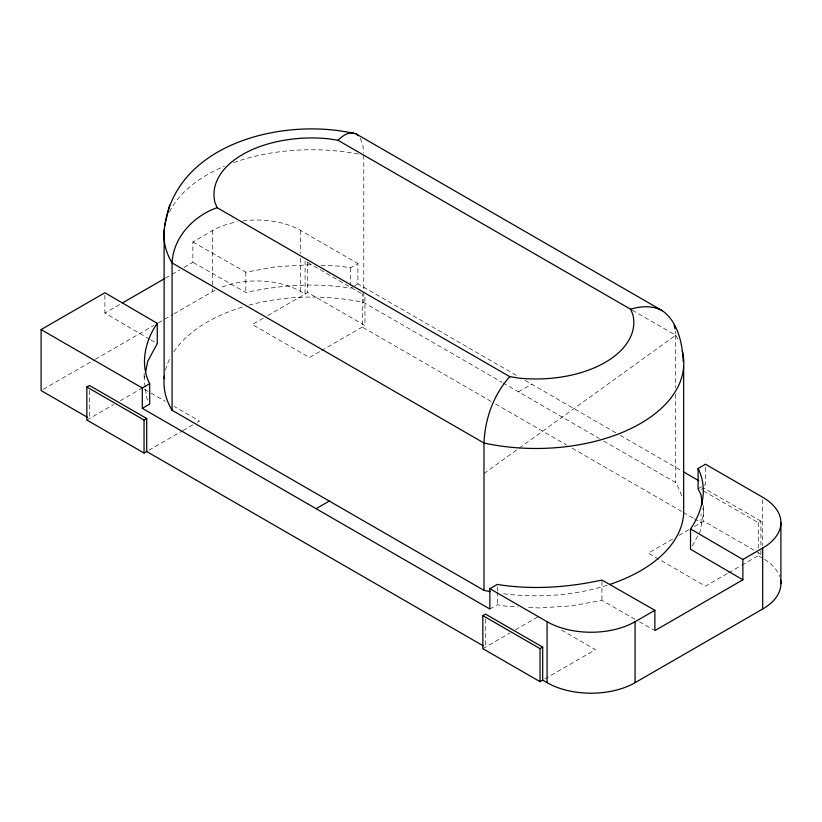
<?xml version="1.0" encoding="UTF-8"?>
<svg xmlns="http://www.w3.org/2000/svg" width="822" height="822" viewBox="0 0 822 822"><rect width="100%" height="100%" fill="white"/><g stroke="black" fill="none" stroke-linecap="round" stroke-linejoin="round"><path stroke-width="0.62" stroke-dasharray="4.11 3.08" d="M145.196 387.08L144.148 379.702L144.919 375.685M692.319 545.931L700.097 531.577L703.632 513.185L702.748 507.04M483.994 473.523L518.189 448.853M519.216 448.113L675.694 335.253L675.386 331.112M184.097 267.356L192.893 262.28L192.893 241.956L212.693 230.52A62.225 35.921 0 0 1 237.239 221.806M149.614 339.188L104.897 313.079L120.3 304.191M165.397 278.155L170.894 274.98M171.993 274.343L179.699 269.893M43.309 389.279L94.242 359.882M95.342 359.245L154.022 325.368M158.451 322.81L172.836 314.497M173.945 313.86L212.693 291.491A62.225 35.921 0 0 1 215.662 289.889M86.855 420.032L113.693 404.527M120.3 400.725L142.298 388.015M263.297 318.165L252.292 324.515L309.493 357.539L320.375 351.251M267.695 315.627L307.726 292.509L364.927 325.533L364.927 295.047M321.073 265.229L340.236 266.143L350.501 267.808L357.889 263.543L357.889 283.867L517.295 375.901M353.666 286.303L350.501 288.132C315.782 282.552 280.097 285.039 245.829 292.509L192.893 262.28M354.724 285.696L357.889 283.867M148.895 450.251L181.898 431.201M182.998 430.564L192.893 424.851M197.29 422.313L199.499 421.039L174.192 406.438M321.464 350.624L364.927 325.533M518.487 391.827L531.68 384.213M489.881 609.02L497.269 604.756L507.534 606.431L517.757 606.913M698.094 488.813L705.482 484.548L705.482 466.762M482.843 648.65L509.989 632.971M515.435 629.837L538.287 616.644M672.478 539.16L648.281 553.134L705.482 586.158L727.48 573.458M679.075 535.348L688.98 529.635M694.477 526.46L703.714 521.127L755.418 550.976M760.915 521.127L703.714 488.104L701.074 489.624L758.274 522.648L760.915 521.127L760.915 546.527M544.883 678.88L595.477 649.668L559.186 628.707M728.58 572.821L740.673 565.834M741.773 565.197L760.915 554.151L760.915 547.801M192.893 241.956L245.829 272.185L276.428 266.657L310.85 264.735M635.026 619.274L601.94 600.379L571.352 605.906L539.489 607.951L526.707 607.345M639.434 621.792L653.778 629.981M632.406 310.264L675.694 335.253A147.837 85.354 0 0 1 679.126 341.86M242.85 220.902A62.225 35.921 0 0 1 300.688 230.52L357.889 263.543M525.042 380.37L615.812 432.783M620.24 435.341L682.229 471.129M361.187 293.392L305.096 261.006L305.096 294.029L300.688 291.491A62.225 35.921 0 0 0 219.895 287.926M248.871 305.188A147.837 85.354 0 0 1 363.786 302.517L501.913 382.261M503.013 382.898L599.3 438.486M603.728 441.044L675.694 482.596A147.837 85.354 0 0 1 682.26 498.204M756.517 551.613L760.915 554.151M491.135 401.444L362.286 327.053L362.286 294.029M495.584 404.013L566.677 445.051M572.225 448.257L682.198 511.746M683.308 512.394L693.306 518.158M694.415 518.805L701.074 522.648L701.074 513.76M762.672 558.22L758.274 555.672L758.274 553.134M144.497 389.289L149.994 392.464M151.094 393.101L165.397 401.352M150.714 339.825L157.259 343.647M147.755 400.129L146.789 398.146L145.381 388.313M360.324 138.302L362.903 145.535L363.673 152.635M762.672 499.786L762.672 545.51M758.274 522.648L758.274 548.058M703.632 505.561L703.714 521.127M675.694 335.253L675.694 387.789M675.694 394.19L675.694 482.596M601.94 581.329L601.94 600.379M497.269 586.97L497.269 590.782M497.269 592.056L497.269 604.756M485.483 619.182L485.483 647.12M363.786 155.183L363.786 290.988M363.786 292.262L363.786 302.517M350.501 267.808L350.501 285.594M307.726 262.023L307.726 292.509M300.688 230.52L300.688 253.392M300.688 258.468L300.688 291.491M245.829 272.185L245.829 292.509M212.693 230.52L212.693 287.679M212.693 288.954L212.693 291.491M144.148 373.352L144.148 379.702M104.897 295.303L104.897 313.079M89.495 390.563L89.495 418.501M607.201 585.264A147.837 85.354 0 0 1 500.937 593.392M169.455 212.045A147.837 85.354 0 0 1 224.344 166.27M233.695 162.622A147.837 85.354 0 0 1 360.221 154.433M165.551 370.003A147.837 85.354 0 0 1 170.586 357.18M173.863 351.734A147.837 85.354 0 0 1 244.093 306.544M764.552 559.35A62.225 35.921 0 0 1 779.708 576.612"/><path stroke-width="1.23" d="M683.226 361.608C682.466 343.545 677.955 321.957 662.491 310.798L356.224 133.976C284.35 116.436 172.158 143.295 164.123 231.29L164.123 378.634M145.607 372.099L147.683 361.31L157.259 343.647L157.259 323.323L104.897 292.755L41.1 329.591L41.1 390.563L87.296 417.237M169.63 205.089L164.544 225.999M157.259 323.323C145.175 340.585 139.678 364.321 149.686 383.751L149.686 404.075L142.298 408.339L142.298 388.015L41.1 329.591M142.298 408.339L489.881 609.02L489.881 588.696L497.269 584.432C531.998 590.021 567.683 587.524 601.94 580.065L654.877 610.294L654.877 630.608L742.872 579.808L690.521 549.24L690.521 528.926C702.594 511.654 708.091 487.929 698.094 468.489L705.482 464.225L762.672 497.248A62.225 35.921 0 0 1 762.672 548.058L762.672 609.02L635.077 682.681A62.225 35.921 0 0 1 547.082 682.681L542.684 680.143L540.044 681.674L482.843 648.65L482.843 615.627L485.483 614.096L542.684 647.12L542.684 680.143M509.815 376.661L217.152 207.699L214.994 202.551A97.839 56.482 0 0 1 328.43 138.774L337.955 140.264L630.618 309.236L632.786 314.374A97.839 56.482 0 0 1 519.35 378.151L509.815 376.661C493.549 394.601 484.929 419.015 483.994 443.037L483.994 590.371A147.837 85.354 0 0 0 489.953 591.583M337.955 140.264C342.147 136.277 347.521 132.065 353.676 133M122.499 302.917L164.297 278.792M146.696 451.525L144.055 453.045L86.855 420.032L86.855 387.008L89.495 385.477L146.696 418.501L146.696 451.525L483.264 645.845M142.298 388.015L149.686 383.751M86.855 387.008L144.055 420.021L146.696 418.501M316.09 508.684L329.293 501.06M482.843 615.627L540.044 648.65L542.684 647.12M489.881 588.696L547.082 621.72A62.225 35.921 0 0 0 635.077 621.72L654.877 610.294M742.872 579.808L742.872 559.484L762.672 548.058M217.152 207.699C193.725 215.765 173.154 237.373 172.086 262.958L172.086 410.301L483.994 590.371M630.618 309.236C640.934 305.948 652.781 305.383 662.491 310.798M683.339 471.766L698.834 480.716M690.521 528.926L742.872 559.484M356.224 133.976L358.443 135.753M674.153 325.235L675.016 328.862M702.399 504.574L700.991 494.741L698.094 488.813L698.094 468.489M780.9 522.648L780.9 583.62M683.657 366.92L683.657 514.253A147.837 85.354 0 0 1 609.523 584.504M635.077 621.72L635.077 682.681M547.082 621.72L547.082 682.681M540.044 648.65L540.044 681.674M144.055 420.021L144.055 453.045M682.26 350.871A147.837 85.354 0 0 1 483.994 443.037L172.086 262.958A147.837 85.354 0 0 1 164.369 228.835M172.086 410.301A147.837 85.354 0 0 1 164.369 376.168M780.602 580.096A62.225 35.921 0 0 1 762.672 609.02"/></g></svg>
